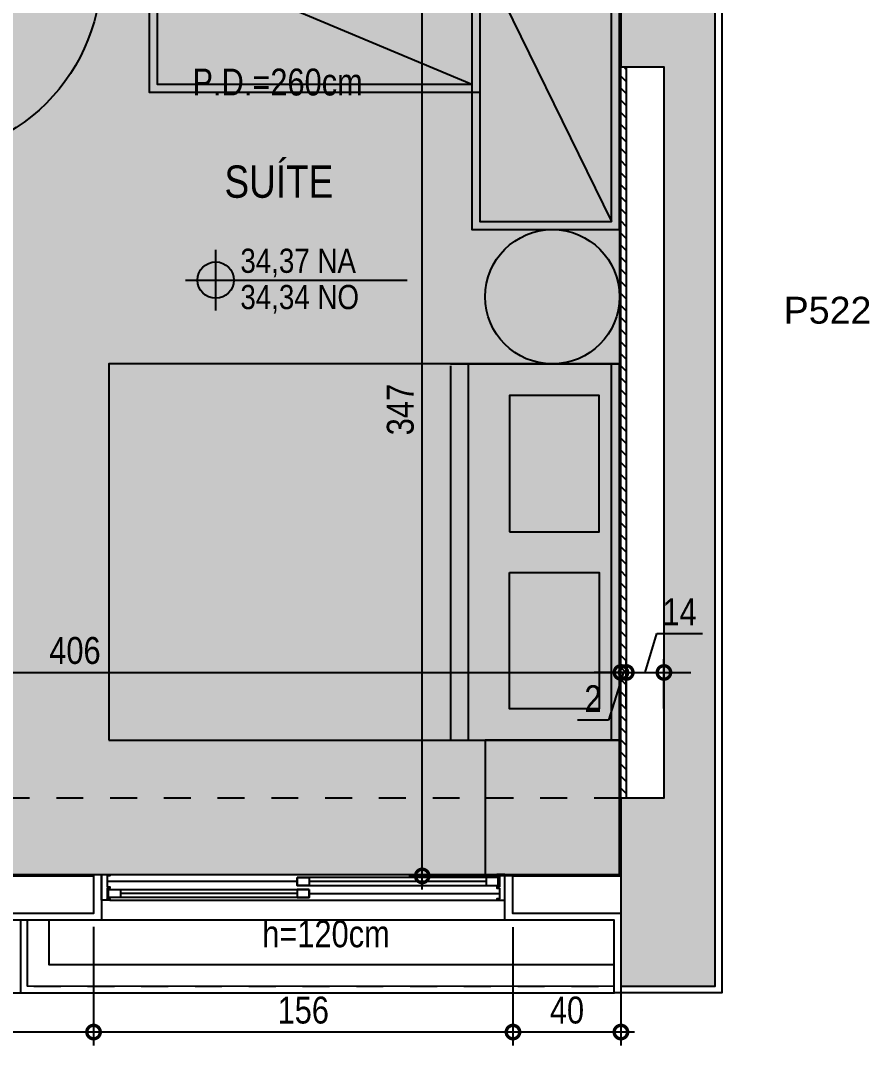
# Model space of a CAD drawing. Header units: metres. Extents: x -23 to 570, y -54 to 184.
# Drawn here: x 34.137 to 37.295, y 46.779 to 50.593 of the extents above; entities that cross this region are included whole.
import ezdxf
from ezdxf.enums import TextEntityAlignment as Align
from ezdxf.xclip import XClip

# ---------------------------------------------------------------- set-up
doc = ezdxf.new("R2010")
doc.units = ezdxf.units.M
doc.header["$XCLIPFRAME"] = 0
doc.header["$PDMODE"] = 35
doc.linetypes.add('DASHEDX2', pattern=[1.5, 1, -0.5])
doc.linetypes.add('PUC$0$DASHEDX2', pattern=[1.5, 1, -0.5])
for name, color, linetype in [('1', 232, 'DASHEDX2'), ('4', 2, 'Continuous'), ('9', 232, 'Continuous'), ('ARQ-DIM', 2, 'Continuous'), ('ARQ-SIM', 1, 'Continuous'), ('ARQ-TXT', 2, 'Continuous'), ('PUC$0$ARQ-ALV ACAB', 4, 'Continuous'), ('PUC$0$ARQ-ALV OSSO', 5, 'Continuous'), ('PUC$0$ARQ-AUX', 7, 'Continuous'), ('PUC$0$ARQ-AUX1 @ 1', 1, 'Continuous'), ('PUC$0$ARQ-AUX2', 2, 'Continuous'), ('PUC$0$ARQ-CAX @ 1', 1, 'Continuous'), ('PUC$0$ARQ-ENCH', 1, 'Continuous'), ('PUC$0$ARQ-HID', 7, 'Continuous'), ('PUC$0$ARQ-MOB', 7, 'Continuous'), ('PUC$0$ARQ-PRJ', 7, 'PUC$0$DASHEDX2')]:
    doc.layers.add(name, color=color, linetype=linetype)
doc.layers.add('PUC$0$ARQ-FORRO', color=9, linetype='Continuous', lineweight=5)
doc.styles.add('Adesa', font='ARIALN.TTF')
doc.styles.get("Standard").update_dxf_attribs({"font": 'arial.ttf'})
doc.dimstyles.new('ADESA 1-0050', dxfattribs={"dimtxt": 0.1, "dimasz": 0.1, "dimexe": 0.05, "dimexo": 0.05, "dimgap": 0.03, "dimtad": 1, "dimdec": 1, "dimlfac": 100, "dimzin": 12, "dimtxsty": 'Adesa', "dimblk": 'DOTSMALL', "dimcen": 1, "dimdle": 0.05, "dimclrd": 1, "dimclre": 1, "dimclrt": 256, "dimazin": 3, "dimtm": 1e-09, "dimtfac": 1, "dimtdec": 1, "dimtmove": 1, "dimatfit": 0, "dimldrblk": 'DOTSMALL', "dimfxl": 0.8, "dimtvp": 2, "dimtolj": 1, "dimtzin": 0, "dimarcsym": 0})

# ---------------------------------------------------------------- blocks, each defined once
blk = doc.blocks.new('_DotSmall')
at = {"color": 0, "linetype": 'ByBlock', "const_width": 0.5}
blk.add_lwpolyline([(-0.0625, 0, 1), (0.0625, 0, 1)], format="xyb", close=True, dxfattribs=at)
blk = doc.blocks.new('*D888')
at = {"layer": 'ARQ-DIM', "color": 1, "lineweight": -2, "transparency": 16777216}
for p, q in [((35.96844551536601, 47.22009361457044), (35.96844551536601, 46.77928541793125)), ((36.36998870001204, 47.21999777936637), (36.36998870001204, 46.77928541793125)), ((36.41998870001204, 46.82928541793125), (35.91844551536601, 46.82928541793125))]:
    blk.add_line(p, q, dxfattribs=at)
at = {"layer": 'Defpoints', "color": 0, "transparency": 16777216}
for p in [(35.96844551536601, 47.27009361457043, -1.295506897130729e-05), (36.36998870001204, 47.26999777936637, -1.295506897130729e-05), (35.96844551536601, 46.82928541793125)]:
    blk.add_point(p, dxfattribs=at)
at = {"layer": 'ARQ-DIM', "color": 1, "lineweight": -2, "transparency": 16777216, "xscale": 0.1, "yscale": 0.1, "zscale": 0.1, "rotation": 180}
blk.add_blockref('_DotSmall', (35.96844551536601, 46.82928541793125), dxfattribs=at)
at = {"layer": 'ARQ-DIM', "color": 1, "lineweight": -2, "transparency": 16777216, "xscale": 0.1, "yscale": 0.1, "zscale": 0.1}
blk.add_blockref('_DotSmall', (36.36998870001204, 46.82928541793125), dxfattribs=at)
at = {"layer": 'ARQ-DIM', "transparency": 16777216, "insert": (36.16921710768902, 46.91034271670342), "char_height": 0.1, "attachment_point": 5, "style": 'Adesa'}
blk.add_mtext('\\A1;40', dxfattribs=at)
blk = doc.blocks.new('*D889')
at = {"layer": 'ARQ-DIM', "color": 1, "lineweight": -2, "transparency": 16777216}
for p, q in [((34.40844551536612, 47.22045733382107), (34.40844551536612, 46.77928541793125)), ((35.96844551536601, 47.22009361457044), (35.96844551536601, 46.77928541793125)), ((36.018445515366, 46.82928541793125), (34.35844551536612, 46.82928541793125))]:
    blk.add_line(p, q, dxfattribs=at)
at = {"layer": 'Defpoints', "color": 0, "transparency": 16777216}
for p in [(34.40844551536612, 47.27045733382107, -0.000103808560312571), (35.96844551536601, 47.27009361457043, -1.295506897130729e-05), (34.40844551536612, 46.82928541793125)]:
    blk.add_point(p, dxfattribs=at)
at = {"layer": 'ARQ-DIM', "color": 1, "lineweight": -2, "transparency": 16777216, "xscale": 0.1, "yscale": 0.1, "zscale": 0.1, "rotation": 180}
blk.add_blockref('_DotSmall', (34.40844551536612, 46.82928541793125), dxfattribs=at)
at = {"layer": 'ARQ-DIM', "color": 1, "lineweight": -2, "transparency": 16777216, "xscale": 0.1, "yscale": 0.1, "zscale": 0.1}
blk.add_blockref('_DotSmall', (35.96844551536601, 46.82928541793125), dxfattribs=at)
at = {"layer": 'ARQ-DIM', "transparency": 16777216, "insert": (35.18844551536606, 46.91034271670342), "char_height": 0.1, "attachment_point": 5, "style": 'Adesa'}
blk.add_mtext('\\A1;156', dxfattribs=at)
blk = doc.blocks.new('*D890')
at = {"layer": 'ARQ-DIM', "color": 1, "lineweight": -2, "transparency": 16777216}
for p, q in [((31.95843957088925, 47.2202523544536), (31.95843957088925, 46.77928541793126)), ((34.40844551536612, 47.22045733382107), (34.40844551536612, 46.77928541793126)), ((34.45844551536612, 46.82928541793125), (31.90843957088925, 46.82928541793125))]:
    blk.add_line(p, q, dxfattribs=at)
at = {"layer": 'Defpoints', "color": 0, "transparency": 16777216}
for p in [(31.95843957088925, 47.2702523544536, -0.0001038085603129735), (34.40844551536612, 47.27045733382107, -0.000103808560312571), (31.95843957088925, 46.82928541793125)]:
    blk.add_point(p, dxfattribs=at)
at = {"layer": 'ARQ-DIM', "color": 1, "lineweight": -2, "transparency": 16777216, "xscale": 0.1, "yscale": 0.1, "zscale": 0.1, "rotation": 180}
blk.add_blockref('_DotSmall', (31.95843957088925, 46.82928541793125), dxfattribs=at)
at = {"layer": 'ARQ-DIM', "color": 1, "lineweight": -2, "transparency": 16777216, "xscale": 0.1, "yscale": 0.1, "zscale": 0.1}
blk.add_blockref('_DotSmall', (34.40844551536612, 46.82928541793125), dxfattribs=at)
at = {"layer": 'ARQ-DIM', "transparency": 16777216, "insert": (33.18344254312768, 46.91034271670343), "char_height": 0.1, "attachment_point": 5, "style": 'Adesa'}
blk.add_mtext('\\A1;245', dxfattribs=at)
blk = doc.blocks.new('*D897')
at = {"layer": 'ARQ-DIM', "color": 1, "lineweight": -2, "transparency": 16777216}
for p, q in [((32.30833154926119, 48.09116721236962), (32.30833154926119, 48.2171536030651)), ((36.36998870001204, 47.75000398936638), (36.36998870001204, 48.2171536030651)), ((32.25833154926119, 48.1671536030651), (36.41998870001204, 48.1671536030651))]:
    blk.add_line(p, q, dxfattribs=at)
at = {"layer": 'Defpoints', "color": 0, "transparency": 16777216}
for p in [(36.36998870001204, 48.1671536030651), (32.30833154926119, 48.04116721236962, -8.63671264780692e-06), (36.36998870001204, 47.70000398936638, -4.318356323902826e-06)]:
    blk.add_point(p, dxfattribs=at)
at = {"layer": 'ARQ-DIM', "color": 1, "lineweight": -2, "transparency": 16777216, "xscale": 0.1, "yscale": 0.1, "zscale": 0.1, "rotation": 180}
blk.add_blockref('_DotSmall', (32.30833154926119, 48.1671536030651), dxfattribs=at)
at = {"layer": 'ARQ-DIM', "color": 1, "lineweight": -2, "transparency": 16777216, "xscale": 0.1, "yscale": 0.1, "zscale": 0.1}
blk.add_blockref('_DotSmall', (36.36998870001204, 48.1671536030651), dxfattribs=at)
at = {"layer": 'ARQ-DIM', "transparency": 16777216, "insert": (34.33916012463662, 48.24821090183728), "char_height": 0.1, "attachment_point": 5, "style": 'Adesa'}
blk.add_mtext('\\A1;406', dxfattribs=at)
blk = doc.blocks.new('*D1088')
at = {"layer": 'ARQ-DIM', "color": 1, "lineweight": -2, "transparency": 16777216}
for p, q in [((35.63088649682931, 47.36004557961763), (35.6308864968293, 50.9300087429383)), ((36.17169582432854, 50.8800087429383), (35.5808864968293, 50.8800087429383)), ((36.17169582432854, 47.41004557961762), (35.58088649682931, 47.41004557961762))]:
    blk.add_line(p, q, dxfattribs=at)
at = {"layer": 'Defpoints', "color": 0, "transparency": 16777216}
for p in [(35.6308864968293, 50.8800087429383), (36.22169582432854, 50.8800087429383), (36.22169582432854, 47.41004557961762, -4.31835632350037e-06)]:
    blk.add_point(p, dxfattribs=at)
at = {"layer": 'ARQ-DIM', "color": 1, "lineweight": -2, "transparency": 16777216, "xscale": 0.1, "yscale": 0.1, "zscale": 0.1}
for p, rotation in [((35.6308864968293, 50.8800087429383), 90), ((35.63088649682931, 47.41004557961762), 270)]:
    blk.add_blockref('_DotSmall', p, dxfattribs=dict(at, rotation=rotation))
at = {"layer": 'ARQ-DIM', "transparency": 16777216, "insert": (35.54982919805713, 49.14502716127794), "char_height": 0.1, "attachment_point": 5, "rotation": 90, "style": 'Adesa'}
blk.add_mtext('\\A1;347', dxfattribs=at)
blk = doc.blocks.new('*D964')
at = {"layer": 'ARQ-DIM', "color": 1, "lineweight": -2, "transparency": 16777216}
for p, q in [((36.36998870001204, 48.03357879621574), (36.36998870001204, 48.2171536030651)), ((36.38995327155493, 48.03357879621574), (36.38995327155493, 48.2171536030651)), ((36.36998870001204, 48.1671536030651), (36.26998870001204, 48.1671536030651)), ((36.37997098578349, 48.1671536030651), (36.32323452561766, 47.98940489123469)), ((36.36998870001204, 48.1671536030651), (36.38995327155493, 48.1671536030651)), ((36.36998870001204, 48.1671536030651), (36.38995327155493, 48.1671536030651)), ((36.38995327155493, 48.1671536030651), (36.48995327155493, 48.1671536030651)), ((36.32323452561766, 47.98940489123469), (36.20880069205695, 47.98940489123469))]:
    blk.add_line(p, q, dxfattribs=at)
at = {"layer": 'Defpoints', "color": 0, "transparency": 16777216}
for p in [(36.38995327155493, 48.1671536030651), (36.36998870001204, 47.98357879621574), (36.38995327155493, 47.98357879621574, -8.63671264780692e-06)]:
    blk.add_point(p, dxfattribs=at)
at = {"layer": 'ARQ-DIM', "color": 1, "lineweight": -2, "transparency": 16777216, "xscale": 0.1, "yscale": 0.1, "zscale": 0.1}
blk.add_blockref('_DotSmall', (36.36998870001204, 48.1671536030651), dxfattribs=at)
at = {"layer": 'ARQ-DIM', "color": 1, "lineweight": -2, "transparency": 16777216, "xscale": 0.1, "yscale": 0.1, "zscale": 0.1, "rotation": 180}
blk.add_blockref('_DotSmall', (36.38995327155493, 48.1671536030651), dxfattribs=at)
at = {"layer": 'ARQ-DIM', "transparency": 16777216, "insert": (36.2660176088373, 48.06960952970672), "char_height": 0.1, "attachment_point": 5, "style": 'Adesa'}
blk.add_mtext('\\A1;2', dxfattribs=at)
blk = doc.blocks.new('*D965')
at = {"layer": 'ARQ-DIM', "color": 1, "lineweight": -2, "transparency": 16777216}
for p, q in [((36.45997097578349, 48.1671536030651), (36.5035323673251, 48.31235824153713)), ((36.5035323673251, 48.31235824153713), (36.67301394986261, 48.31235824153713)), ((36.38995327155493, 48.03357879621574), (36.38995327155493, 48.2171536030651)), ((36.52998868001205, 48.03357879621574), (36.52998868001205, 48.2171536030651)), ((36.38995327155493, 48.1671536030651), (36.28995327155493, 48.1671536030651)), ((36.38995327155493, 48.1671536030651), (36.52998868001205, 48.1671536030651)), ((36.38995327155493, 48.1671536030651), (36.52998868001205, 48.1671536030651)), ((36.52998868001205, 48.1671536030651), (36.62998868001205, 48.1671536030651))]:
    blk.add_line(p, q, dxfattribs=at)
at = {"layer": 'Defpoints', "color": 0, "transparency": 16777216}
for p in [(36.52998868001205, 48.1671536030651), (36.38995327155493, 47.98357879621574, -8.63671264780692e-06), (36.52998868001205, 47.98357879621574, -4.318356323902826e-06)]:
    blk.add_point(p, dxfattribs=at)
at = {"layer": 'ARQ-DIM', "color": 1, "lineweight": -2, "transparency": 16777216, "xscale": 0.1, "yscale": 0.1, "zscale": 0.1}
blk.add_blockref('_DotSmall', (36.38995327155493, 48.1671536030651), dxfattribs=at)
at = {"layer": 'ARQ-DIM', "color": 1, "lineweight": -2, "transparency": 16777216, "xscale": 0.1, "yscale": 0.1, "zscale": 0.1, "rotation": 180}
blk.add_blockref('_DotSmall', (36.52998868001205, 48.1671536030651), dxfattribs=at)
at = {"layer": 'ARQ-DIM', "transparency": 16777216, "insert": (36.58827315859386, 48.39256288000917), "char_height": 0.1, "attachment_point": 5, "style": 'Adesa'}
blk.add_mtext('\\A1;14', dxfattribs=at)
blk = doc.blocks.new('NipAcOs')
at = {"layer": 'ARQ-SIM'}
h = blk.add_hatch(color=256, dxfattribs=at)
h.dxf.hatch_style = 1
h.paths.add_polyline_path([(0, 0.1499999999999773, 0.4142135623730951), (-0.1499999999999773, 0), (0, 0)])
h.paths.add_polyline_path([(0.1499999999999773, 0), (0, 0), (0, -0.1499999999999773, 0.4142135623730951)])
for p, q in [((0, -0.25), (0, 0.25)), ((-0.25, 0), (0.1499999999999773, 0)), ((0.1499999999999773, 0), (1.583441196697537, 0))]:
    blk.add_line(p, q, dxfattribs=at)
blk.add_circle((0, 0), 0.15, dxfattribs=at)
at = {"style": 'Adesa'}
for p in [(0.2040091630106531, 0.0600000000000023), (0.2040091630106531, -0.2400000000000091)]:
    blk.add_attdef('000,00', p, '', height=0.2, dxfattribs=at)
blk = doc.blocks.new('*U2447')
for points in [[(0, 0), (-3.673940397444008e-17, 0.7200000000003126), (-0.03000000000020013, 0.7200000000003126), (-0.03000000000020009, 0)], [(-0.774999999998131, 0.01000000000070145), (-0.7249999999984038, 0.01000000000070145), (-0.7249999999984038, 2.557953848736361e-13), (-0.774999999998131, 2.557953848736361e-13)], [(0.05500000000006366, 0.01000000000036039), (0.005000000000336513, 0.01000000000036039), (0.005000000000336513, -8.526512829121202e-14), (0.05500000000006366, -8.526512829121202e-14)], [(-0.7649999999987085, -0.1599999999774298), (-0.7149999999989813, -0.1599999999774298), (-0.7149999999989813, -0.1499999999769841), (-0.7649999999987085, -0.1499999999769841)], [(0.04499999999984539, -0.1600000000460113), (-0.004999999999881766, -0.1600000000460113), (-0.004999999999881766, -0.1500000000455941), (0.04499999999984539, -0.1500000000455941)]]:
    blk.add_lwpolyline(points, close=True)
for points in [[(-0.7599999999991678, 0), (-0.72, 2.273736754432321e-13), (-0.72, -0.02999999999997272), (-0.7099999999997817, -0.02999999999997272), (-0.7099999999989859, -0.1499999999630006), (-0.7450000000000909, -0.149999999963228), (-0.7449999999995225, 0)], [(0.03999999999973625, -2.273736754432321e-13), (3.410605131648481e-13, 0), (3.410605131648481e-13, -0.03000000000020009), (-0.009999999999877218, -0.03000000000020009), (-0.009999999999877218, -0.1499999999999773), (0.02500000000077307, -0.1500000000002046), (0.02499999999952252, -2.273736754432321e-13)]]:
    blk.add_lwpolyline(points)
at = {"layer": 'PUC$0$ARQ-PRJ'}
blk.add_arc((-0.020769230769382, 0.02076923076981165), 0.6995391551483003, 88.29864539466116, 181.7013546053483, dxfattribs=at)
blk = doc.blocks.new('*U2429')
at = {"color": 0, "linetype": 'ByBlock', "ltscale": 0.5}
for points in [[(0.019999999999925, -0.0449999999999875), (0.0299999999999159, -0.0450000000000017), (0.0299999999999727, -0.0499999999999972), (0.019999999999925, -0.049999999999983), (0.019999999999925, -0.0900000000000034), (0.0299999999999159, -0.0900000000000176), (0.0299999999999727, -0.0950000000000131), (0.019999999999925, -0.0949999999999989), (0.019999999999925, -0.0900000000000034), (0.0299999999999159, -0.0899999999999891), (0.0299999999999727, -0.09499999999998458), (-5.68e-14, -0.09499999999998458), (0, 0), (0.0299999999999727, 0), (0.0299999999999727, -0.0049999999999955), (0.0199999999999818, -0.0049999999999955), (0.019999999999925, -0.0449999999999875)], [(1.479999999999961, -0.0449999999999156), (1.469999999999969, -0.0449999999999156), (1.469999999999913, -0.049999999999911), (1.479999999999961, -0.049999999999911), (1.479999999999961, -0.0899999999999315), (1.469999999999969, -0.0899999999999315), (1.469999999999913, -0.09499999999992699), (1.479999999999961, -0.09499999999992699), (1.479999999999961, -0.08999999999993138), (1.469999999999969, -0.08999999999990299), (1.469999999999913, -0.0949999999998985), (1.499999999999942, -0.09499999999991268), (1.499999999999884, 7.189999999999996e-14), (1.469999999999913, 7.189999999999996e-14), (1.469999999999913, -0.0049999999999235), (1.479999999999903, -0.0049999999999235), (1.479999999999961, -0.0449999999999156)], [(0.0249999999999204, -0.0100000000000051), (0.0700000006625032, -0.0099999999940792), (0.0700000006625032, -0.0399999999940803), (0.0249999999999204, -0.0400000000000063)], [(0.7725000000000365, -0.00999999999992655), (0.7275000000008165, -0.00999999999994075), (0.7275000000008165, -0.03999999999994185), (0.7725000000000365, -0.03999999999992765)], [(0.7275000000008165, -0.05499999999995665), (0.7725000000000365, -0.05499999999994245), (0.7725000000000365, -0.08499999999994355), (0.7275000000008165, -0.08499999999995786)], [(1.474999999999906, -0.0549999999999349), (1.429999999892343, -0.0549999999999349), (1.429999999892343, -0.0849999999999361), (1.474999999999906, -0.0849999999999361)]]:
    blk.add_lwpolyline(points, close=True, dxfattribs=at)
at = {"color": 8, "linetype": 'ByBlock', "ltscale": 0.5}
for points in [[(1.469999999999913, 7.189999999999996e-14), (0.0299999999999727, 0)], [(0.7725000000000365, -0.02500000000092185), (1.479999999999903, -0.0249999999999196)], [(0.7275000000008165, -0.07000000000005675), (0.019999999999925, -0.0699999999999932)], [(1.469999999999913, -0.0949999999998985), (0.0299999999999727, -0.09499999999998458)]]:
    blk.add_lwpolyline(points, dxfattribs=at)
at = {"color": 7, "linetype": 'ByBlock', "ltscale": 0.5}
for points in [[(0.7725000000000365, -0.00999999999992655), (0.7725000000000365, -0.03999999999992765), (0.0249999999999204, -0.0400000000000063), (0.0249999999999204, -0.0100000000000051)], [(0.7275000000008165, -0.05499999999995665), (0.7275000000008165, -0.08499999999995786), (1.474999999999906, -0.0849999999999361), (1.474999999999906, -0.0549999999999349)]]:
    blk.add_lwpolyline(points, close=True, dxfattribs=at)
for points in [[(0.0700000006625032, -0.0249999999940798), (0.7275000000008165, -0.02499999999994135)], [(0.7725000000000365, -0.06999999999994305), (1.429999999892343, -0.06999999999992129)]]:
    blk.add_lwpolyline(points, dxfattribs=at)
blk = doc.blocks.new('PUC$0$planta tipo 5 puc')
at = {"layer": 'PUC$0$ARQ-ENCH'}
h = blk.add_hatch(dxfattribs=at)
h.set_pattern_fill('ANSI31', color=256, scale=0.01)
h.set_pattern_definition([(45, (-5.141458517333167, -0.9720028611772855), (-0.02245064030267288, 0.02245064030267288), [])])
h.paths.add_polyline_path([(-25.15168489539, 2.300038550576186), (-25.17161403838956, 2.300045171463212), (-25.17164946688978, -0.4199559289803006), (-25.15172032389022, -0.4199625498673265)])
at = {"layer": 'PUC$0$ARQ-ALV ACAB'}
for points, elevation in [([(-24.79668489539, -1.227602703702928), (-24.79668489538999, 2.794335033974175), (-24.79668489538999, 2.794335033974175), (-24.79668489539, 3.025038550576186), (-25.19668489539, 3.025038550576185), (-25.19668489538999, 2.755076858462418), (-25.60322808003603, 2.755102931042806), (-25.60322808003603, 2.585165531014633), (-25.1766849908362, 2.585178720847739)], -9.647091689198224e-10), ([(-29.22834204549711, 2.584706871325393), (-27.10322808003592, 2.58469407780439), (-27.10322808003592, 2.754694077804424), (-29.61323402451278, 2.754816015488962), (-29.61323402451278, 2.574816015488928), (-29.38834154572229, 2.574706871325393)], -9.517184766516656e-05)]:
    blk.add_lwpolyline(points, dxfattribs=dict(at, elevation=elevation))
blk.add_lwpolyline([(-25.17675251888013, -0.8750087429382867), (-25.1766849908362, 2.585178720847739)], dxfattribs=at)
at = {"layer": 'PUC$0$ARQ-ALV OSSO', "elevation": -9.517184766516656e-05}
blk.add_lwpolyline([(-29.23334204624769, 2.589706871325393), (-27.13322808003592, 2.58969407780439), (-27.13322808003592, 2.729694077804424), (-29.58323402451278, 2.729816015488962), (-29.58323402451278, 2.589816015488928), (-29.37334154551056, 2.589706871325393)], dxfattribs=at)
at = {"layer": 'PUC$0$ARQ-ALV OSSO', "elevation": -4.31835632350037e-06}
blk.add_lwpolyline([(-25.17168489539084, 2.590069180372291), (-25.17168489538999, 2.73007059057619), (-25.57322808003603, 2.730095878034246), (-25.57322808003603, 2.590105832007838), (-25.53754681066854, 2.59005638685111)], close=True, dxfattribs=at)
at = {"layer": 'PUC$0$ARQ-ALV OSSO'}
blk.add_lwpolyline([(-25.15172032384711, -0.4199592394238131), (-25.15172032384711, 2.300038550576186)], dxfattribs=at)
at = {"layer": 'PUC$0$ARQ-AUX', "elevation": 4.317391614331451e-06}
blk.add_lwpolyline([(-25.60322909351687, 2.755102931107913), (-27.10322808003592, 2.754694077804424)], dxfattribs=at)
at = {"layer": 'PUC$0$ARQ-ENCH', "elevation": -4.318356323902826e-06}
blk.add_lwpolyline([(-25.15168489539, 2.300038550576186), (-25.17161403838956, 2.300045171463212), (-25.17164946688978, -0.4199559289803006), (-25.15172032389022, -0.4199625498673265)], close=True, dxfattribs=at)
at = {"layer": 'PUC$0$ARQ-AUX1 @ 1', "rotation": 180}
blk.add_blockref('*U2429', (-25.60322808003603, 2.585165531014633, 8.635747938235544e-06), dxfattribs=at)
at = {"layer": 'PUC$0$ARQ-CAX @ 1', "rotation": 270}
blk.add_blockref('*U2447', (-27.82511901120509, -0.7998132062783667), dxfattribs=at)
blk = doc.blocks.new('PUC$0$pl forro 5')
at = {"layer": 'PUC$0$ARQ-FORRO'}
h = blk.add_hatch(color=256, dxfattribs=at)
h.dxf.hatch_style = 1
h.paths.add_polyline_path([(10.64993237654221, 1.165016788287869), (8.001565884217023, 1.165016788287868), (8.001568581774144, 0.1144068640868352), (6.598343345786311, 0.1144074233512244), (6.598357848985621, -2.294698825885514), (10.64999990458614, -2.295170675498157)])
at = {"layer": 'PUC$0$ARQ-FORRO', "elevation": 1.30265506981626e-05}
blk.add_lwpolyline([(10.64993237654221, 1.165016788287869), (8.001565884217023, 1.165016788287868), (8.001568581774144, 0.1144068640868352), (6.598343345786311, 0.1144074233512244), (6.598357848985621, -2.294698825885514), (10.64999990458614, -2.295170675498157)], close=True, dxfattribs=at)
blk = doc.blocks.new('*U2470')
at = {"layer": 'PUC$0$ARQ-MOB'}
for p, q in [((-0.6999999999999318, -0.6291505595172567), (-0.6999999999999318, 0)), ((-0.6999999999999318, 0), (0.7000000000000455, 0)), ((0.7000000000000455, -0.6291305920967716), (0.7000000000000455, 0)), ((0.7000000000000455, -0.0299999999997454), (-0.6999999999999318, -0.0299999999997454)), ((0.7000000000000455, -0.5620764186628268), (-0.6999999999999319, -0.5619973332079932)), ((0.7000000000000454, -0.6273368521624434), (-0.692955937798729, -0.6273368521624435)), ((-0.6991533441763523, -0.8530626289630163), (-0.6987254288627583, -0.8533762312017643)), ((-0.6749930615618496, -1.899955827604571), (0.674993061562077, -1.899955827605481))]:
    blk.add_line(p, q, dxfattribs=at)
at = {"layer": 'PUC$0$ARQ-MOB', "flags": 128}
for points in [[(0.7000000000007846, -1.899999999999636), (0.7000000000007846, -2e-16), (-0.7000000000006703, 2e-16), (-0.6999909375571747, -1.899999999999636)], [(0.7000000009412021, -1.900075808809561), (0.7000000009412021, -7.58088099249e-05), (-0.6999999990602528, -7.58088099244e-05), (-0.6999909366167572, -1.900075808809561)], [(-0.0755639286653032, -0.4095184273019188), (-0.0755685223320479, -0.0761946178054134), (-0.5830639286650121, -0.0762007755593002), (-0.5830593348691191, -0.4095341088650456)], [(0.0755671575898878, -0.4095184273019188), (0.0755717512566325, -0.0761946178054134), (0.5830671575914153, -0.0762007755593006), (0.5830625637937032, -0.4095341088650459)], [(-0.0755639277248856, -0.4095942361118434), (-0.0755685213898114, -0.0762704266162475), (-0.5830639277245946, -0.0762765843701343), (-0.5830593339287016, -0.4096099176758797)], [(0.0755671585321243, -0.4095942361118434), (0.07557175219705001, -0.0762704266162475), (0.5830671585318328, -0.0762765843701347), (0.5830625647359398, -0.4096099176758801)]]:
    blk.add_lwpolyline(points, close=True, dxfattribs=at)
at = {"layer": 'PUC$0$ARQ-MOB'}
blk.add_lwpolyline([(0.7000000009412021, -0.5000758088099249), (1.200000000941201, -0.5000758088099249), (1.200000000941201, -7.58088099249e-05), (0.7000000009412021, -7.58088099249e-05)], close=True, dxfattribs=at)
blk.add_circle((-0.9499999999999316, -0.25), 0.25, dxfattribs=at)
blk = doc.blocks.new('*U2483')
at = {"flags": 128}
for points in [[(1.060187463666637, -1.918224728633023e-09), (1.060187463666637, 0.5499999980817752), (9.044925e-10, 0.5499999971050785), (0, 0)], [(1.030187463666665, 0.02999999813609027), (1.030187463666665, 0.51999999808203), (0.0300000008501229, 0.5199999971053333), (0.030000000054315, 0.0299999999451757)]]:
    blk.add_lwpolyline(points, close=True, dxfattribs=at)
blk.add_lwpolyline([(1.030187463666665, 0.51999999808203), (0.030000000054315, 0.0299999999451757)], dxfattribs=at)
blk = doc.blocks.new('*U2521')
at = {"flags": 128}
for points in [[(1.228336823140558, -2.222461734351948e-09), (1.228336823140558, 0.5499999977775383), (9.044925e-10, 0.5499999971050785), (0, 0)], [(1.198336823140586, 0.02999999783185327), (1.198336823140586, 0.519999997777793), (0.0300000008501229, 0.5199999971053333), (0.030000000054315, 0.0299999999451757)]]:
    blk.add_lwpolyline(points, close=True, dxfattribs=at)
blk.add_lwpolyline([(1.198336823140586, 0.519999997777793), (0.030000000054315, 0.0299999999451757)], dxfattribs=at)
blk = doc.blocks.new('PUC$0$layout opção 5')
at = {"layer": 'PUC$0$ARQ-MOB', "xscale": -1, "rotation": 180}
blk.add_blockref('*U2521', (-1.748434021273617, 3.46018746173835), dxfattribs=at)
at = {"layer": 'PUC$0$ARQ-MOB'}
for name, p, rotation in [('*U2483', (-9.719999675183999e-05, 2.400000000119391), 90.00000000000001), ('*U2470', (7.58088099246379e-05, 1.200000000941202), 270)]:
    blk.add_blockref(name, p, dxfattribs=dict(at, rotation=rotation))
blk = doc.blocks.new('PUC')
at = {"layer": 'PUC$0$ARQ-ALV ACAB'}
for points, elevation in [([(34.13669622575972, 47.24592441691498), (34.13669622575972, 46.97518682121054)], -0.000103808560312571), ([(31.12498339824961, 46.9747175939668), (34.13669622575972, 46.97518682121054)], 0.0001038075956029984), ([(34.13669622575972, 46.97518682121054), (36.34670183445371, 46.9750298193664)], -8.63767735697584e-06)]:
    blk.add_lwpolyline(points, dxfattribs=dict(at, elevation=elevation))
at = {"layer": 'PUC$0$ARQ-AUX2', "elevation": -0.000103808560312571}
for points in [[(34.16169622569664, 47.24592264088054), (34.16168170005776, 47.00065604858155), (36.34498301670182, 47.00002981930331)], [(34.24169622549476, 47.24591695757029), (34.24168738316612, 47.08065036506944), (36.34498870001205, 47.08002981910143)]]:
    blk.add_lwpolyline(points, dxfattribs=at)
at = {"layer": 'PUC$0$ARQ-FORRO'}
blk.add_blockref('PUC$0$pl forro 5', (25.71498869997971, 49.71006032459299, -2.166326334596951e-05), dxfattribs=at)
at = {"layer": 'PUC$0$ARQ-HID', "xscale": -1, "rotation": 180}
blk.add_blockref('PUC$0$planta tipo 5 puc', (61.54167359540205, 50.00006836994257, -8.63671264780692e-06), dxfattribs=at)
at = {"layer": 'PUC$0$ARQ-MOB'}
blk.add_blockref('PUC$0$layout opção 5', (36.36498860456584, 47.41488964909484, -8.63671264780692e-06), dxfattribs=at)
blk = doc.blocks.new('est-lo-07-6sb-r00')
at = {"layer": '4'}
h = blk.add_hatch(color=8, dxfattribs=at)
h.dxf.hatch_style = 1
h.paths.add_polyline_path([(213.004314, 592.9864600000001), (232.004314, 592.9864600000001), (232.004314, 743.9864600000001), (213.004314, 743.9864600000001)], flags=17)
h.paths.add_polyline_path([(517.0030160000001, 942.98646), (353.003016, 942.98646), (353.003016, 923.986062), (498.0030160000001, 923.986062), (498.0030160000001, 465.008359), (498.0030390000001, 465.008359), (498.0030390000001, 450.0083590000001), (498.0030390000001, 395.9864600000001), (517.0030160000001, 395.9864600000001)])
h.paths.add_polyline_path([(3672.003309, 253.001099), (3672.003309, 388.0010990000001), (3637.003309, 388.0010990000001), (3637.003309, 253.001099)])
h.paths.add_polyline_path([(3637.003309, 942.98646), (3637.003194, 872.9864600000001), (3653.003309, 872.9864600000001), (3653.003309, 599.0010990000001), (3637.003309, 599.0010990000001), (3637.003309, 539.0010990000001), (3672.003309, 539.0010990000001), (3672.003309, 942.98646)])
h.paths.add_polyline_path([(3672.003424, 102.0010990000001), (3637.003309, 102.0010990000001), (3637.003309, 42.00109900000007), (3653.003307, 42.00109900000007), (3653.003307, -229.998901), (3637.003309, -229.998901), (3637.003309, -299.9989009999999), (3672.003424, -299.9989009999999)])
h.paths.add_polyline_path([(3075.003309, -299.9998439999999), (3110.003309, -299.9998439999999), (3110.003309, -199.9998439999999), (3075.003309, -199.9998439999999)])
h.paths.add_polyline_path([(3075.003309, 270.5001770000001), (3110.003309, 270.5001770000001), (3110.003309, 370.5001770000001), (3075.003309, 370.5001770000001)])
h.paths.add_polyline_path([(520.003309, 942.98646), (520.003309, 395.9864600000001), (555.003309, 395.9864600000001), (555.003309, 451.9864600000001), (539.003309, 451.9864600000001), (539.003309, 872.9864600000001), (555.003309, 872.9864600000001), (555.003309, 942.98646)])
h.paths.add_polyline_path([(-2102.995138, 253.0001770000001), (-2102.995138, 388.0001770000001), (-2137.995138, 388.0001770000001), (-2137.995138, 253.0001770000001)])
h.paths.add_polyline_path([(-2137.995138, 101.999935), (-2137.995138, -299.9998439999999), (-2102.995138, -299.9998439999999), (-2102.995138, -229.9998439999999), (-2118.995138, -229.9998439999999), (-2118.995138, 41.99993500000005), (-2102.995138, 41.99993500000005), (-2102.995138, 101.999935)])
h.paths.add_polyline_path([(-2137.995141, 942.98646), (-2137.995141, 538.9889720000001), (-2102.995141, 538.9889720000001), (-2102.995141, 598.9889720000001), (-2118.995141, 598.9889720000001), (-2118.995141, 872.9864600000001), (-2102.995141, 872.9864600000001), (-2102.995141, 942.98646)])
h.paths.add_polyline_path([(520.003309, 245.0035260000001), (520.003309, -299.9998439999999), (555.003309, -299.9998439999999), (555.003309, -229.9998439999999), (539.003309, -229.9998439999999), (539.003309, 185.0035260000001), (555.003309, 185.0035260000001), (555.003309, 245.0035260000001)])
h.paths.add_polyline_path([(-34.995574, 942.98646), (-34.995574, 872.9864600000001), (-18.995574, 872.9864600000001), (-18.995574, 455.9864600000001), (-34.995574, 455.9864600000001), (-34.995574, 395.9864600000001), (232.004426, 395.9864600000001), (232.004426, 481.9864600000001), (213.004426, 481.9864600000001), (213.004426, 414.9864600000001), (0.004426000000002261, 414.9864600000001), (0.004426000000002261, 923.9864600000001), (213.004426, 923.9864600000001), (213.004426, 854.9864600000001), (232.004426, 854.9864600000001), (232.004426, 923.9864600000001), (252.004426, 923.9864600000001), (252.004426, 942.98646)])
h.paths.add_polyline_path([(3075.003309, 842.98646), (3110.003309, 842.98646), (3110.003309, 942.98646), (3075.003309, 942.98646)])
h.paths.add_polyline_path([(2530.003309, -299.9998439999999), (2570.003309, -299.9998439999999), (2570.003309, -199.9998439999999), (2530.003309, -199.9998439999999)])
h.paths.add_polyline_path([(2530.003309, 145.0035260000001), (2570.003309, 145.0035260000001), (2570.003309, 245.0035260000001), (2530.003309, 245.0035260000001)])
h.paths.add_polyline_path([(2530.003309, 395.9864600000001), (2570.003309, 395.9864600000001), (2570.003309, 495.9864600000001), (2530.003309, 495.9864600000001)])
h.paths.add_polyline_path([(2530.003309, 842.98646), (2570.003309, 842.98646), (2570.003309, 942.98646), (2530.003309, 942.98646)])
h.paths.add_polyline_path([(1995.003309, -299.9998439999999), (2030.003309, -299.9998439999999), (2030.003309, -199.9998439999999), (1995.003309, -199.9998439999999)])
h.paths.add_polyline_path([(1995.003309, 145.0035260000001), (2030.003309, 145.0035260000001), (2030.003309, 245.0035260000001), (1995.003309, 245.0035260000001)])
h.paths.add_polyline_path([(1995.003309, 395.9864600000001), (2030.003309, 395.9864600000001), (2030.003309, 495.9864600000001), (1995.003309, 495.9864600000001)])
h.paths.add_polyline_path([(1995.003309, 842.98646), (2030.003309, 842.98646), (2030.003309, 942.98646), (1995.003309, 942.98646)])
h.paths.add_polyline_path([(1460.003309, -299.9998439999999), (1495.003309, -299.9998439999999), (1495.003309, -199.9998439999999), (1460.003309, -199.9998439999999)])
h.paths.add_polyline_path([(1460.003309, 145.0035260000001), (1495.003309, 145.0035260000001), (1495.003309, 245.0035260000001), (1460.003309, 245.0035260000001)])
h.paths.add_polyline_path([(1460.176641, 395.9864600000001), (1495.176641, 395.9864600000001), (1495.176641, 495.9864600000001), (1460.176641, 495.9864600000001)])
h.paths.add_polyline_path([(1460.003309, 842.98646), (1495.003309, 842.98646), (1495.003309, 942.98646), (1460.003309, 942.98646)])
h.paths.add_polyline_path([(925.0033090000001, -299.9998439999999), (960.0033090000001, -299.9998439999999), (960.0033090000001, -199.9998439999999), (925.0033090000001, -199.9998439999999)])
h.paths.add_polyline_path([(925.0033090000001, 145.0035260000001), (960.0033090000001, 145.0035260000001), (960.0033090000001, 245.0035260000001), (925.0033090000001, 245.0035260000001)])
h.paths.add_polyline_path([(925.0033090000001, 395.9864600000001), (960.0033090000001, 395.9864600000001), (960.0033090000001, 495.9864600000001), (925.0033090000001, 495.9864600000001)])
h.paths.add_polyline_path([(925.0033090000001, 842.98646), (960.0033090000001, 842.98646), (960.0033090000001, 942.98646), (925.0033090000001, 942.98646)])
h.paths.add_polyline_path([(-1582.999721, -299.9998439999999), (-1547.999721, -299.9998439999999), (-1547.999721, -199.9998439999999), (-1582.999721, -199.9998439999999)])
h.paths.add_polyline_path([(-500.999721, -299.9998439999999), (-465.9997209999999, -299.9998439999999), (-465.9997209999999, -199.9998439999999), (-500.999721, -199.9998439999999)])
h.paths.add_polyline_path([(-1042.999721, -299.9998439999999), (-1002.999721, -299.9998439999999), (-1002.999721, -199.9998439999999), (-1042.999721, -199.9998439999999)])
h.paths.add_polyline_path([(-500.999721, 145.0035260000001), (-465.9997209999999, 145.0035260000001), (-465.9997209999999, 245.0035260000001), (-500.999721, 245.0035260000001)])
h.paths.add_polyline_path([(-1042.999721, 145.0035260000001), (-1002.999721, 145.0035260000001), (-1002.999721, 245.0035260000001), (-1042.999721, 245.0035260000001)])
h.paths.add_polyline_path([(-500.999721, 395.9864600000001), (-465.9997209999999, 395.9864600000001), (-465.9997209999999, 495.9864600000001), (-500.999721, 495.9864600000001)])
h.paths.add_polyline_path([(-1042.999721, 395.9864600000001), (-1002.999721, 395.9864600000001), (-1002.999721, 495.9864600000001), (-1042.999721, 495.9864600000001)])
h.paths.add_polyline_path([(-1582.999721, 270.5001770000001), (-1547.999721, 270.5001770000001), (-1547.999721, 370.5001770000001), (-1582.999721, 370.5001770000001)])
h.paths.add_polyline_path([(-500.999721, 842.98646), (-465.9997209999999, 842.98646), (-465.9997209999999, 942.98646), (-500.999721, 942.98646)])
h.paths.add_polyline_path([(-1042.999721, 842.98646), (-1002.999721, 842.98646), (-1002.999721, 942.98646), (-1042.999721, 942.98646)])
h.paths.add_polyline_path([(-1582.999721, 842.98646), (-1547.999721, 842.98646), (-1547.999721, 942.98646), (-1582.999721, 942.98646)])
h.paths.add_polyline_path([(-35, 245.0035260000001), (-35, 185.0035260000001), (-19, 185.0035260000001), (-19, -230), (-35, -230), (-35, -300), (517, -300), (517, 245), (498.0000000000001, 245), (498.0000000000001, -281), (3.552713678800501e-15, -281), (3.552713678800501e-15, -19), (255, -19), (255, 245.0035260000001), (178.5, 245.0035260000001), (178.5, 226.0035260000001), (236, 226.0035260000001), (236, 0), (3.552713678800501e-15, 0), (3.552713678800501e-15, 226.0035260000001), (57.50000000000001, 226.0035260000001), (57.50000000000001, 245.0035260000001)])
at = {"layer": '1'}
for points in [[(3637.003589, -229.9998439999999), (3275.004467, -229.9998439999999)], [(3258.612385000001, -299.9998439999999), (3637.003309, -299.9998439999999)]]:
    blk.add_lwpolyline(points, dxfattribs=at)
at = {"layer": '4', "linetype": 'Continuous'}
blk.add_lwpolyline([(3672.003424, 102.0010990000001), (3637.003309, 102.0010990000001), (3637.003309, 42.00109900000007), (3653.003307, 42.00109900000007), (3653.003307, -229.998901), (3637.003309, -229.998901), (3637.003309, -299.9989009999999), (3672.003424, -299.9989009999999), (3672.003424, 102.0010990000001)], dxfattribs=at)
at = {"layer": '9', "linetype": 'Continuous'}
blk.add_text('P522', height=10, dxfattribs=at).set_placement((3697.53901, -53.519499))

msp = doc.modelspace()

# ---------------------------------------------------------------- block references
at = {"linetype": 'Continuous'}
ref = msp.add_blockref('est-lo-07-6sb-r00', (0, 50), dxfattribs=dict(at, xscale=0.01, yscale=0.01, zscale=0.01))
XClip(ref).set_block_clipping_path([(-2382.224773505004, -448.65649120020043), (3871.2509198365296, 448.19013776923384)])
msp.add_blockref('PUC', (0, 0))
at = {"layer": 'ARQ-SIM'}
ref = msp.add_blockref('NipAcOs', (34.86273265550794, 49.62686721085876, -4.31835632310037e-06), dxfattribs=dict(at, xscale=0.45, yscale=0.45, zscale=0.45))
ref.add_attrib('000,00', '34,34 NO', (34.9545367788633, 49.51886721085876, -4.31835632310037e-06), dxfattribs={"layer": '0', "color": 2, "height": 0.09, "style": 'Adesa'})
ref.add_attrib('000,00', '34,37 NA', (34.9545367788633, 49.65386721085875, -4.31835632310037e-06), dxfattribs={"layer": '0', "color": 2, "height": 0.09, "style": 'Adesa'})

# ---------------------------------------------------------------- texts
at = {"layer": 'ARQ-TXT', "style": 'Adesa'}
for s, height, p in [('P.D.=260cm', 0.1, (35.09301502001594, 50.36373633977828, -4.318356323502826e-06)), ('SUÍTE', 0.12, (35.09769913630703, 50.00801744948439, -4.31835632350037e-06)), ('h=120cm', 0.1, (35.27294500353622, 47.1966678573808, -4.318356323502826e-06))]:
    msp.add_text(s, height=height, dxfattribs=at).set_placement(p, align=Align.MIDDLE)

# ---------------------------------------------------------------- dimensions: what is measured, and where the dimension line sits
at = {"layer": 'ARQ-DIM'}
dim = msp.add_linear_dim(base=(35.6308864968293, 50.8800087429383), p1=(36.22169582432853, 47.41004557961761, -4.31835632350037e-06), p2=(36.22169582432853, 50.88000874293827), angle=270, dimstyle='ADESA 1-0050', dxfattribs=at)
dim.commit()
dim.dimension.update_dxf_attribs({"geometry": '*D1088', "text_midpoint": (35.54982919805713, 49.14502716127794)})
dim = msp.add_linear_dim(base=(36.52998868001205, 48.1671536030651), p1=(36.38995327155493, 47.98357879621574, -8.63671264780692e-06), p2=(36.52998868001205, 47.98357879621574, -4.318356323902826e-06), dimstyle='ADESA 1-0050', dxfattribs=at)
dim.commit()
dim.dimension.update_dxf_attribs({"geometry": '*D965', "text_midpoint": (36.5335323673251, 48.39256288000917)})
dim = msp.add_linear_dim(base=(36.36998870001204, 48.1671536030651), p1=(32.30833154926119, 48.04116721236962, -8.63671264780692e-06), p2=(36.36998870001204, 47.70000398936638, -4.318356323902826e-06), angle=180, dimstyle='ADESA 1-0050', override={"dimdec": 0}, dxfattribs=at)
dim.commit()
dim.dimension.update_dxf_attribs({"geometry": '*D897', "text_midpoint": (34.33916012463662, 48.24821090183728)})
dim = msp.add_linear_dim(base=(36.38995327155493, 48.1671536030651), p1=(36.36998870001204, 47.98357879621574), p2=(36.38995327155493, 47.98357879621574, -8.63671264780692e-06), dimstyle='ADESA 1-0050', dxfattribs=at)
dim.commit()
dim.dimension.update_dxf_attribs({"geometry": '*D964', "text_midpoint": (36.29323452561766, 47.98940489123469), "dimtype": 160})
at = {"layer": 'ARQ-DIM', "color": 6}
for base, p1, p2, picture, middle in [((31.95843957088925, 46.82928541793125), (34.40844551536612, 47.27045733382107, -0.000103808560312571), (31.95843957088925, 47.2702523544536, -0.0001038085603129735), '*D890', (33.18344254312768, 46.91034271670343)), ((34.40844551536612, 46.82928541793125), (35.96844551536601, 47.27009361457043, -1.295506897130729e-05), (34.40844551536612, 47.27045733382107, -0.000103808560312571), '*D889', (35.18844551536606, 46.91034271670342))]:
    dim = msp.add_linear_dim(base=base, p1=p1, p2=p2, angle=180, dimstyle='ADESA 1-0050', dxfattribs=at)
    dim.commit()
    dim.dimension.update_dxf_attribs({"geometry": picture, "text_midpoint": middle})
dim = msp.add_linear_dim(base=(35.96844551536601, 46.82928541793125), p1=(36.36998870001204, 47.26999777936637, -1.295506897130729e-05), p2=(35.96844551536601, 47.27009361457043, -1.295506897130729e-05), angle=180, dimstyle='ADESA 1-0050', override={"dimdec": 0}, dxfattribs=at)
dim.commit()
dim.dimension.update_dxf_attribs({"geometry": '*D888', "text_midpoint": (36.16921710768902, 46.91034271670342)})

doc.saveas('drawing.dxf')
